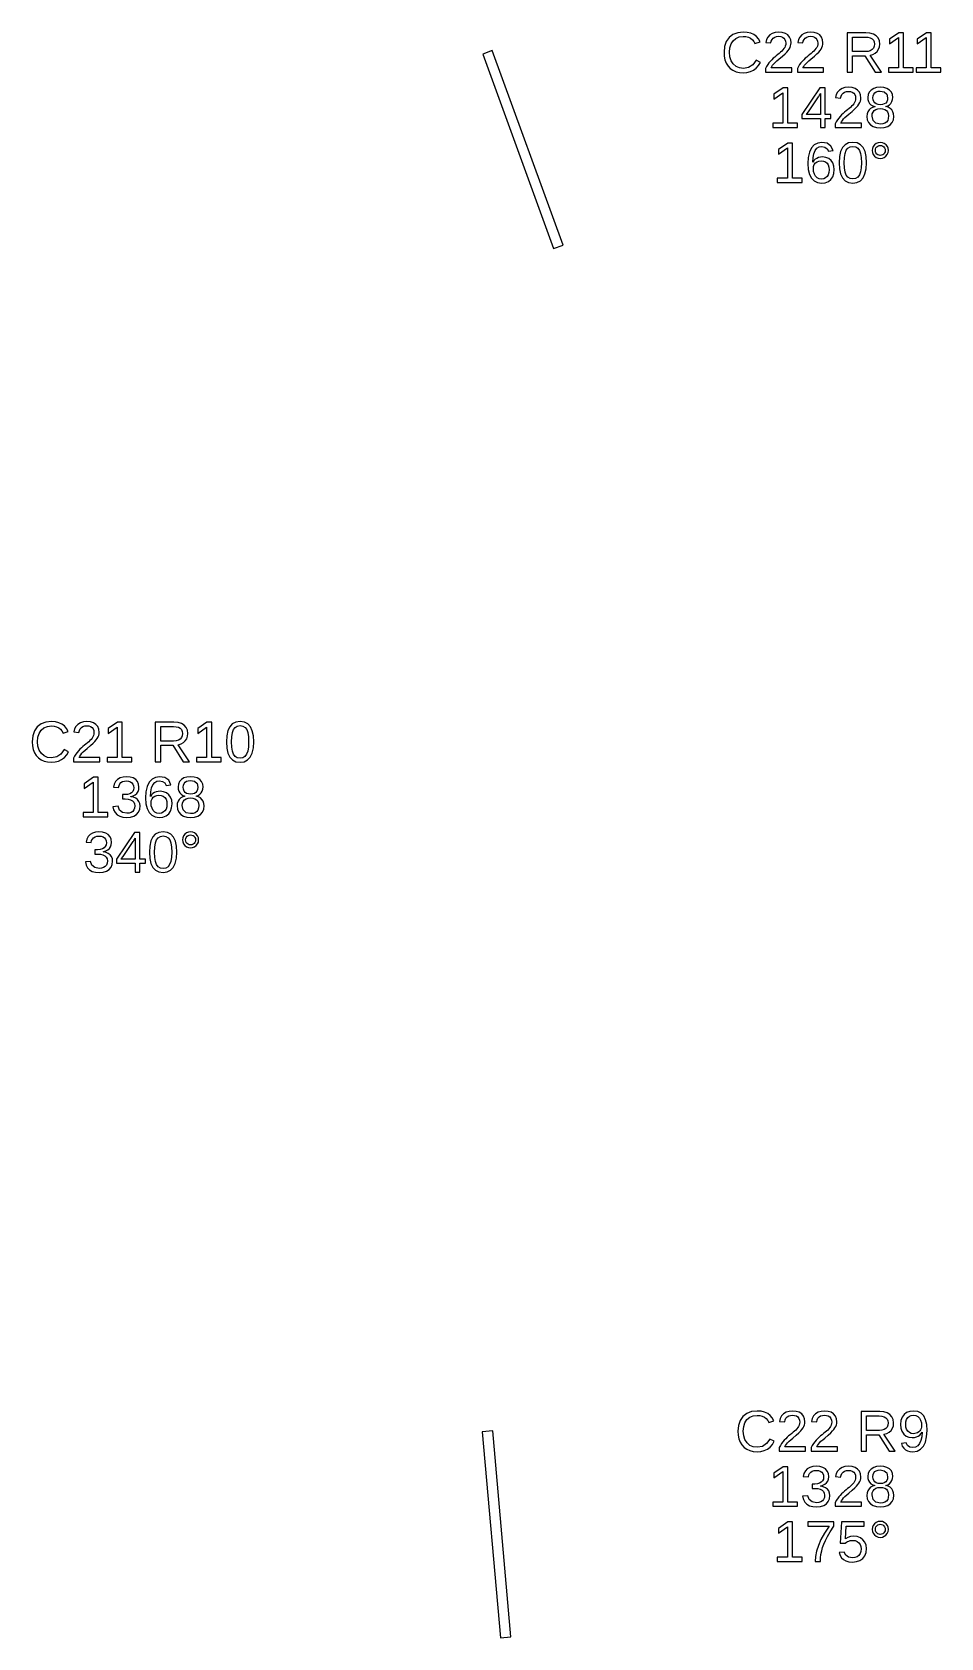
# Model space of a CAD drawing. Extents: x 195 to 2890, y 70 to 1529.
# Drawn here: x 2258 to 2389.7, y 870 to 1103 of the extents above; entities that cross this region are included whole.
import ezdxf

# ---------------------------------------------------------------- set-up
doc = ezdxf.new("R2010")
doc.units = 0
doc.layers.get('0').update_dxf_attribs({"linetype": 'CONTINUOUS'})

msp = doc.modelspace()

# ---------------------------------------------------------------- linework, layer by layer
for points in [[(2361.62, 1097.09), (2362.12, 1097.22), (2362.57, 1097.44), (2362.97, 1097.73), (2363.3, 1098.11), (2363.56, 1098.56), (2362.93, 1098.88), (2362.46, 1098.22), (2361.86, 1097.82), (2361.12, 1097.69), (2360.54, 1097.76), (2360.04, 1097.97), (2359.63, 1098.33), (2359.32, 1098.8), (2359.14, 1099.37), (2359.08, 1100.02), (2359.14, 1100.68), (2359.31, 1101.24), (2359.61, 1101.7), (2360.01, 1102.04), (2360.5, 1102.25), (2361.09, 1102.32), (2361.47, 1102.29), (2361.82, 1102.2), (2362.13, 1102.05), (2362.4, 1101.85), (2362.62, 1101.59), (2362.78, 1101.29), (2363.51, 1101.53), (2363.28, 1101.96), (2362.98, 1102.31), (2362.61, 1102.59), (2362.17, 1102.79), (2361.66, 1102.91), (2361.08, 1102.95), (2360.27, 1102.86), (2359.58, 1102.6), (2359.03, 1102.17), (2358.62, 1101.59), (2358.37, 1100.87), (2358.29, 1100.02), (2358.32, 1099.44), (2358.43, 1098.91), (2358.62, 1098.44), (2358.87, 1098.03), (2359.2, 1097.68), (2359.58, 1097.41), (2360.03, 1097.21), (2360.53, 1097.09), (2361.08, 1097.05)], [(2368.1, 1097.75), (2365.11, 1097.75), (2365.21, 1097.95), (2365.34, 1098.14), (2365.51, 1098.35), (2365.71, 1098.56), (2365.96, 1098.79), (2366.25, 1099.04), (2366.76, 1099.46), (2367.14, 1099.8), (2367.4, 1100.06), (2367.59, 1100.28), (2367.74, 1100.5), (2367.86, 1100.72), (2367.94, 1100.94), (2367.99, 1101.16), (2368.01, 1101.38), (2367.96, 1101.84), (2367.8, 1102.23), (2367.54, 1102.54), (2367.19, 1102.77), (2366.74, 1102.9), (2366.21, 1102.95), (2365.72, 1102.9), (2365.28, 1102.77), (2364.92, 1102.54), (2364.63, 1102.24), (2364.44, 1101.88), (2364.33, 1101.45), (2365.08, 1101.38), (2365.15, 1101.66), (2365.26, 1101.9), (2365.44, 1102.09), (2365.66, 1102.23), (2365.92, 1102.32), (2366.21, 1102.35), (2366.51, 1102.32), (2366.77, 1102.23), (2366.98, 1102.09), (2367.13, 1101.89), (2367.22, 1101.65), (2367.26, 1101.35), (2367.24, 1101.13), (2367.18, 1100.92), (2367.09, 1100.73), (2366.98, 1100.55), (2366.84, 1100.37), (2366.67, 1100.2), (2366.49, 1100.03), (2366.3, 1099.86), (2366.09, 1099.69), (2365.87, 1099.52), (2365.66, 1099.34), (2365.44, 1099.15), (2365.22, 1098.94), (2365.01, 1098.72), (2364.81, 1098.49), (2364.62, 1098.23), (2364.45, 1097.95), (2364.3, 1097.65), (2364.3, 1097.13), (2368.1, 1097.13)], [(2372.73, 1097.75), (2369.74, 1097.75), (2369.84, 1097.95), (2369.97, 1098.14), (2370.14, 1098.35), (2370.35, 1098.56), (2370.59, 1098.79), (2370.89, 1099.04), (2371.39, 1099.46), (2371.77, 1099.8), (2372.04, 1100.06), (2372.22, 1100.28), (2372.37, 1100.5), (2372.49, 1100.72), (2372.57, 1100.94), (2372.63, 1101.16), (2372.64, 1101.38), (2372.59, 1101.84), (2372.44, 1102.23), (2372.18, 1102.54), (2371.82, 1102.77), (2371.38, 1102.9), (2370.84, 1102.95), (2370.35, 1102.9), (2369.92, 1102.77), (2369.55, 1102.54), (2369.26, 1102.24), (2369.07, 1101.88), (2368.97, 1101.45), (2369.72, 1101.38), (2369.78, 1101.66), (2369.9, 1101.9), (2370.07, 1102.09), (2370.29, 1102.23), (2370.55, 1102.32), (2370.84, 1102.35), (2371.15, 1102.32), (2371.4, 1102.23), (2371.61, 1102.09), (2371.77, 1101.89), (2371.86, 1101.65), (2371.89, 1101.35), (2371.87, 1101.13), (2371.82, 1100.92), (2371.73, 1100.73), (2371.61, 1100.55), (2371.47, 1100.37), (2371.31, 1100.2), (2371.13, 1100.03), (2370.93, 1099.86), (2370.72, 1099.69), (2370.51, 1099.52), (2370.29, 1099.34), (2370.07, 1099.15), (2369.85, 1098.94), (2369.65, 1098.72), (2369.44, 1098.49), (2369.25, 1098.23), (2369.08, 1097.95), (2368.94, 1097.65), (2368.94, 1097.13), (2372.73, 1097.13)], [(2376.93, 1099.51), (2378.71, 1099.51), (2380.2, 1097.13), (2381.1, 1097.13), (2379.47, 1099.6), (2379.88, 1099.71), (2380.22, 1099.9), (2380.5, 1100.15), (2380.7, 1100.46), (2380.83, 1100.82), (2380.87, 1101.22), (2380.81, 1101.7), (2380.64, 1102.1), (2380.34, 1102.43), (2379.94, 1102.67), (2379.44, 1102.82), (2378.85, 1102.86), (2376.15, 1102.86), (2376.15, 1097.13), (2376.93, 1097.13)], [(2376.93, 1100.13), (2376.93, 1102.24), (2378.77, 1102.24), (2379.16, 1102.21), (2379.49, 1102.13), (2379.75, 1101.98), (2379.94, 1101.78), (2380.05, 1101.52), (2380.09, 1101.22), (2380.05, 1100.9), (2379.94, 1100.63), (2379.75, 1100.41), (2379.5, 1100.25), (2379.18, 1100.16), (2378.8, 1100.13)], [(2385.71, 1097.75), (2384.32, 1097.75), (2384.32, 1102.86), (2383.64, 1102.86), (2382.29, 1101.93), (2382.29, 1101.24), (2383.58, 1102.16), (2383.58, 1097.75), (2382.12, 1097.75), (2382.12, 1097.13), (2385.71, 1097.13)], [(2389.73, 1097.75), (2388.33, 1097.75), (2388.33, 1102.86), (2387.66, 1102.86), (2386.3, 1101.93), (2386.3, 1101.24), (2387.6, 1102.16), (2387.6, 1097.75), (2386.14, 1097.75), (2386.14, 1097.13), (2389.73, 1097.13)], [(2334.97, 1072.07), (2324.7, 1100.26), (2323.3, 1099.74), (2333.56, 1071.55)], [(2368.96, 1089.75), (2367.56, 1089.75), (2367.56, 1094.86), (2366.89, 1094.86), (2365.53, 1093.93), (2365.53, 1093.24), (2366.83, 1094.16), (2366.83, 1089.75), (2365.37, 1089.75), (2365.37, 1089.13), (2368.96, 1089.13)], [(2372.95, 1090.43), (2373.76, 1090.43), (2373.76, 1091.01), (2372.95, 1091.01), (2372.95, 1094.86), (2372.18, 1094.86), (2369.56, 1091), (2369.56, 1090.43), (2372.26, 1090.43), (2372.26, 1089.13), (2372.95, 1089.13)], [(2378.22, 1089.75), (2375.22, 1089.75), (2375.32, 1089.95), (2375.46, 1090.14), (2375.62, 1090.35), (2375.83, 1090.56), (2376.08, 1090.79), (2376.37, 1091.04), (2376.87, 1091.46), (2377.26, 1091.8), (2377.52, 1092.06), (2377.7, 1092.28), (2377.85, 1092.5), (2377.97, 1092.72), (2378.06, 1092.94), (2378.11, 1093.16), (2378.13, 1093.38), (2378.07, 1093.84), (2377.92, 1094.23), (2377.66, 1094.54), (2377.3, 1094.77), (2376.86, 1094.9), (2376.33, 1094.95), (2375.83, 1094.9), (2375.4, 1094.77), (2375.04, 1094.54), (2374.75, 1094.24), (2374.55, 1093.88), (2374.45, 1093.45), (2375.2, 1093.38), (2375.26, 1093.66), (2375.38, 1093.9), (2375.56, 1094.09), (2375.78, 1094.23), (2376.03, 1094.32), (2376.33, 1094.35), (2376.63, 1094.32), (2376.89, 1094.23), (2377.1, 1094.09), (2377.25, 1093.89), (2377.34, 1093.65), (2377.37, 1093.35), (2377.36, 1093.13), (2377.3, 1092.92), (2377.21, 1092.73), (2377.09, 1092.55), (2376.95, 1092.37), (2376.79, 1092.2), (2376.61, 1092.03), (2376.42, 1091.86), (2376.21, 1091.69), (2375.99, 1091.52), (2375.77, 1091.34), (2375.55, 1091.15), (2375.34, 1090.94), (2375.13, 1090.72), (2374.93, 1090.49), (2374.74, 1090.23), (2374.57, 1089.95), (2374.42, 1089.65), (2374.42, 1089.13), (2378.22, 1089.13)], [(2381.53, 1089.1), (2382.02, 1089.25), (2382.4, 1089.49), (2382.68, 1089.83), (2382.85, 1090.24), (2382.91, 1090.73), (2382.87, 1091.09), (2382.77, 1091.4), (2382.6, 1091.67), (2382.37, 1091.89), (2382.09, 1092.05), (2381.75, 1092.14), (2381.75, 1092.15), (2382.04, 1092.25), (2382.29, 1092.4), (2382.49, 1092.61), (2382.64, 1092.87), (2382.73, 1093.16), (2382.76, 1093.47), (2382.71, 1093.89), (2382.55, 1094.25), (2382.27, 1094.55), (2381.91, 1094.77), (2381.46, 1094.91), (2380.94, 1094.95), (2380.42, 1094.9), (2379.99, 1094.77), (2379.62, 1094.54), (2379.35, 1094.24), (2379.19, 1093.89), (2379.13, 1093.48), (2379.16, 1093.17), (2379.25, 1092.88), (2379.4, 1092.62), (2379.6, 1092.41), (2379.85, 1092.25), (2380.14, 1092.15), (2380.14, 1092.13), (2379.83, 1092.04), (2379.55, 1091.89), (2379.32, 1091.67), (2379.14, 1091.39), (2379.03, 1091.08), (2379, 1090.72), (2379.05, 1090.23), (2379.23, 1089.82), (2379.52, 1089.49), (2379.91, 1089.24), (2380.39, 1089.1), (2380.95, 1089.05)], [(2370.23, 1091.01), (2370.3, 1091.09), (2370.52, 1091.39), (2371.99, 1093.55), (2372.03, 1093.62), (2372.08, 1093.71), (2372.14, 1093.82), (2372.2, 1093.93), (2372.24, 1094), (2372.26, 1094.04), (2372.26, 1091.01)], [(2380.63, 1092.45), (2380.37, 1092.54), (2380.16, 1092.68), (2380, 1092.88), (2379.91, 1093.13), (2379.88, 1093.43), (2379.91, 1093.73), (2380, 1093.97), (2380.15, 1094.16), (2380.36, 1094.3), (2380.62, 1094.38), (2380.94, 1094.4), (2381.53, 1094.3), (2381.89, 1093.97), (2382, 1093.43), (2381.97, 1093.11), (2381.88, 1092.85), (2381.73, 1092.66), (2381.53, 1092.53), (2381.26, 1092.45), (2380.95, 1092.42)], [(2380.29, 1089.73), (2379.89, 1090.13), (2379.75, 1090.78), (2379.79, 1091.1), (2379.89, 1091.36), (2380.07, 1091.58), (2380.3, 1091.74), (2380.59, 1091.84), (2380.94, 1091.87), (2381.29, 1091.84), (2381.59, 1091.75), (2381.83, 1091.6), (2382, 1091.39), (2382.11, 1091.13), (2382.15, 1090.8), (2382.11, 1090.42), (2382.02, 1090.12), (2381.85, 1089.89), (2381.62, 1089.73), (2381.33, 1089.63), (2380.96, 1089.6)], [(2369.61, 1081.75), (2368.21, 1081.75), (2368.21, 1086.86), (2367.54, 1086.86), (2366.18, 1085.93), (2366.18, 1085.24), (2367.48, 1086.16), (2367.48, 1081.75), (2366.02, 1081.75), (2366.02, 1081.13), (2369.61, 1081.13)], [(2372.97, 1081.11), (2373.42, 1081.28), (2373.79, 1081.57), (2374.07, 1081.97), (2374.23, 1082.44), (2374.28, 1083.01), (2374.23, 1083.53), (2374.08, 1083.97), (2373.82, 1084.34), (2373.47, 1084.62), (2373.05, 1084.78), (2372.56, 1084.84), (2372.26, 1084.82), (2371.98, 1084.75), (2371.73, 1084.64), (2371.51, 1084.5), (2371.32, 1084.31), (2371.17, 1084.08), (2371.21, 1084.76), (2371.32, 1085.32), (2371.51, 1085.77), (2371.77, 1086.1), (2372.1, 1086.29), (2372.48, 1086.36), (2372.91, 1086.28), (2373.23, 1086.04), (2373.43, 1085.66), (2374.13, 1085.78), (2373.79, 1086.43), (2373.25, 1086.82), (2372.49, 1086.95), (2371.88, 1086.86), (2371.38, 1086.6), (2370.97, 1086.15), (2370.68, 1085.54), (2370.5, 1084.78), (2370.44, 1083.87), (2370.5, 1083.02), (2370.67, 1082.32), (2370.95, 1081.77), (2371.34, 1081.37), (2371.84, 1081.13), (2372.43, 1081.05)], [(2377.56, 1081.13), (2378.06, 1081.39), (2378.45, 1081.81), (2378.73, 1082.39), (2378.9, 1083.12), (2378.96, 1084), (2378.91, 1084.89), (2378.75, 1085.63), (2378.48, 1086.21), (2378.1, 1086.62), (2377.6, 1086.87), (2376.98, 1086.95), (2376.35, 1086.87), (2375.84, 1086.62), (2375.46, 1086.21), (2375.19, 1085.64), (2375.03, 1084.9), (2374.98, 1084), (2375.03, 1083.11), (2375.2, 1082.38), (2375.47, 1081.8), (2375.86, 1081.38), (2376.35, 1081.13), (2376.96, 1081.05)], [(2376.57, 1081.71), (2376.25, 1081.9), (2376.02, 1082.21), (2375.85, 1082.66), (2375.75, 1083.26), (2375.72, 1084), (2375.75, 1084.76), (2375.85, 1085.36), (2376.01, 1085.81), (2376.25, 1086.11), (2376.57, 1086.29), (2376.98, 1086.36), (2377.38, 1086.29), (2377.7, 1086.11), (2377.93, 1085.8), (2378.09, 1085.35), (2378.18, 1084.75), (2378.22, 1084), (2378.18, 1083.27), (2378.08, 1082.68), (2377.91, 1082.23), (2377.68, 1081.91), (2377.36, 1081.71), (2376.97, 1081.65)], [(2381.25, 1084.67), (2381.53, 1084.78), (2381.77, 1084.97), (2381.96, 1085.21), (2382.08, 1085.48), (2382.12, 1085.79), (2382.08, 1086.1), (2381.97, 1086.37), (2381.78, 1086.61), (2381.53, 1086.8), (2381.26, 1086.91), (2380.95, 1086.95), (2380.64, 1086.91), (2380.36, 1086.8), (2380.12, 1086.61), (2379.93, 1086.37), (2379.82, 1086.09), (2379.78, 1085.79), (2379.82, 1085.49), (2379.93, 1085.22), (2380.13, 1084.97), (2380.37, 1084.78), (2380.64, 1084.67), (2380.95, 1084.63)], [(2380.76, 1085.08), (2380.59, 1085.15), (2380.44, 1085.27), (2380.32, 1085.43), (2380.25, 1085.6), (2380.23, 1085.79), (2380.25, 1085.98), (2380.32, 1086.15), (2380.44, 1086.31), (2380.59, 1086.43), (2380.76, 1086.5), (2380.95, 1086.52), (2381.14, 1086.5), (2381.31, 1086.43), (2381.46, 1086.31), (2381.58, 1086.16), (2381.65, 1085.99), (2381.67, 1085.79), (2381.65, 1085.6), (2381.58, 1085.42), (2381.46, 1085.27), (2381.31, 1085.15), (2381.14, 1085.08), (2380.95, 1085.06)], [(2372.09, 1081.69), (2371.81, 1081.83), (2371.57, 1082.06), (2371.39, 1082.37), (2371.28, 1082.73), (2371.24, 1083.15), (2371.28, 1083.47), (2371.38, 1083.75), (2371.56, 1083.97), (2371.79, 1084.14), (2372.06, 1084.24), (2372.38, 1084.27), (2372.72, 1084.24), (2373, 1084.12), (2373.23, 1083.93), (2373.4, 1083.68), (2373.51, 1083.36), (2373.54, 1082.97), (2373.51, 1082.59), (2373.41, 1082.26), (2373.24, 1082), (2373.01, 1081.8), (2372.74, 1081.68), (2372.41, 1081.64)], [(2261.31, 997.093), (2261.81, 997.222), (2262.26, 997.437), (2262.66, 997.734), (2262.99, 998.109), (2263.26, 998.564), (2262.62, 998.881), (2262.15, 998.219), (2261.55, 997.821), (2260.81, 997.689), (2260.23, 997.76), (2259.73, 997.974), (2259.32, 998.33), (2259.01, 998.803), (2258.83, 999.368), (2258.77, 1000.02), (2258.83, 1000.68), (2259, 1001.24), (2259.3, 1001.7), (2259.7, 1002.04), (2260.19, 1002.25), (2260.78, 1002.32), (2261.16, 1002.29), (2261.51, 1002.2), (2261.83, 1002.05), (2262.09, 1001.85), (2262.31, 1001.59), (2262.47, 1001.29), (2263.2, 1001.53), (2262.97, 1001.96), (2262.67, 1002.31), (2262.3, 1002.59), (2261.86, 1002.79), (2261.35, 1002.91), (2260.77, 1002.95), (2259.96, 1002.86), (2259.28, 1002.6), (2258.72, 1002.17), (2258.31, 1001.59), (2258.06, 1000.87), (2257.98, 1000.02), (2258.02, 999.441), (2258.13, 998.913), (2258.31, 998.44), (2258.56, 998.028), (2258.89, 997.685), (2259.27, 997.41), (2259.72, 997.21), (2260.22, 997.09), (2260.77, 997.05)], [(2267.79, 997.754), (2264.8, 997.754), (2264.9, 997.946), (2265.03, 998.144), (2265.2, 998.346), (2265.4, 998.559), (2265.65, 998.789), (2265.94, 999.036), (2266.45, 999.457), (2266.83, 999.797), (2267.09, 1000.06), (2267.28, 1000.28), (2267.43, 1000.5), (2267.55, 1000.72), (2267.63, 1000.94), (2267.68, 1001.16), (2267.7, 1001.38), (2267.65, 1001.84), (2267.49, 1002.23), (2267.23, 1002.54), (2266.88, 1002.77), (2266.43, 1002.9), (2265.9, 1002.95), (2265.41, 1002.9), (2264.98, 1002.77), (2264.61, 1002.54), (2264.32, 1002.24), (2264.13, 1001.88), (2264.02, 1001.45), (2264.77, 1001.38), (2264.84, 1001.66), (2264.96, 1001.9), (2265.13, 1002.09), (2265.35, 1002.23), (2265.61, 1002.32), (2265.9, 1002.35), (2266.2, 1002.32), (2266.46, 1002.23), (2266.67, 1002.09), (2266.82, 1001.89), (2266.92, 1001.65), (2266.95, 1001.35), (2266.93, 1001.13), (2266.87, 1000.92), (2266.79, 1000.73), (2266.67, 1000.55), (2266.53, 1000.37), (2266.36, 1000.2), (2266.18, 1000.03), (2265.99, 999.863), (2265.78, 999.695), (2265.56, 999.522), (2265.35, 999.34), (2265.13, 999.148), (2264.91, 998.943), (2264.7, 998.724), (2264.5, 998.488), (2264.31, 998.233), (2264.14, 997.953), (2263.99, 997.648), (2263.99, 997.132), (2267.79, 997.132)], [(2272.44, 997.754), (2271.04, 997.754), (2271.04, 1002.86), (2270.36, 1002.86), (2269.01, 1001.93), (2269.01, 1001.24), (2270.3, 1002.16), (2270.3, 997.754), (2268.84, 997.754), (2268.84, 997.132), (2272.44, 997.132)], [(2276.62, 999.512), (2278.4, 999.512), (2279.89, 997.132), (2280.79, 997.132), (2279.16, 999.601), (2279.57, 999.713), (2279.91, 999.896), (2280.19, 1000.15), (2280.4, 1000.46), (2280.52, 1000.82), (2280.56, 1001.22), (2280.5, 1001.7), (2280.33, 1002.1), (2280.03, 1002.43), (2279.63, 1002.67), (2279.14, 1002.82), (2278.54, 1002.86), (2275.84, 1002.86), (2275.84, 997.132), (2276.62, 997.132)], [(2276.62, 1000.13), (2276.62, 1002.24), (2278.46, 1002.24), (2278.85, 1002.21), (2279.18, 1002.13), (2279.44, 1001.98), (2279.63, 1001.78), (2279.74, 1001.52), (2279.78, 1001.22), (2279.74, 1000.9), (2279.63, 1000.63), (2279.44, 1000.41), (2279.19, 1000.25), (2278.87, 1000.16), (2278.49, 1000.13)], [(2285.4, 997.754), (2284.01, 997.754), (2284.01, 1002.86), (2283.33, 1002.86), (2281.98, 1001.93), (2281.98, 1001.24), (2283.27, 1002.16), (2283.27, 997.754), (2281.81, 997.754), (2281.81, 997.132), (2285.4, 997.132)], [(2288.72, 997.134), (2289.22, 997.387), (2289.61, 997.807), (2289.89, 998.387), (2290.06, 999.118), (2290.12, 1000), (2290.07, 1000.89), (2289.9, 1001.63), (2289.64, 1002.21), (2289.26, 1002.62), (2288.76, 1002.87), (2288.14, 1002.95), (2287.51, 1002.87), (2287, 1002.62), (2286.62, 1002.21), (2286.35, 1001.64), (2286.19, 1000.9), (2286.14, 1000), (2286.19, 999.114), (2286.36, 998.382), (2286.63, 997.803), (2287.02, 997.385), (2287.51, 997.134), (2288.12, 997.05)], [(2287.73, 997.711), (2287.41, 997.9), (2287.18, 998.214), (2287.01, 998.664), (2286.91, 999.259), (2286.88, 1000), (2286.91, 1000.76), (2287.01, 1001.36), (2287.17, 1001.81), (2287.41, 1002.11), (2287.73, 1002.29), (2288.14, 1002.36), (2288.54, 1002.29), (2288.86, 1002.11), (2289.09, 1001.8), (2289.25, 1001.35), (2289.34, 1000.75), (2289.37, 1000), (2289.34, 999.271), (2289.24, 998.68), (2289.07, 998.226), (2288.83, 997.905), (2288.52, 997.712), (2288.13, 997.648)], [(2268.96, 989.754), (2267.56, 989.754), (2267.56, 994.864), (2266.89, 994.864), (2265.53, 993.933), (2265.53, 993.241), (2266.83, 994.165), (2266.83, 989.754), (2265.37, 989.754), (2265.37, 989.132), (2268.96, 989.132)], [(2272.26, 989.099), (2272.74, 989.244), (2273.13, 989.486), (2273.41, 989.816), (2273.58, 990.225), (2273.63, 990.714), (2273.59, 991.06), (2273.47, 991.363), (2273.28, 991.626), (2273.01, 991.835), (2272.67, 991.978), (2272.27, 992.057), (2272.27, 992.073), (2272.63, 992.179), (2272.93, 992.335), (2273.17, 992.539), (2273.34, 992.791), (2273.44, 993.089), (2273.47, 993.432), (2273.42, 993.875), (2273.26, 994.247), (2273, 994.549), (2272.64, 994.772), (2272.19, 994.905), (2271.66, 994.95), (2271.16, 994.906), (2270.73, 994.774), (2270.36, 994.555), (2270.08, 994.258), (2269.88, 993.892), (2269.78, 993.457), (2270.52, 993.4), (2270.58, 993.678), (2270.69, 993.911), (2270.86, 994.099), (2271.08, 994.237), (2271.35, 994.32), (2271.65, 994.348), (2271.97, 994.318), (2272.24, 994.229), (2272.45, 994.081), (2272.6, 993.882), (2272.69, 993.64), (2272.72, 993.355), (2272.69, 993.068), (2272.57, 992.826), (2272.39, 992.629), (2272.14, 992.483), (2271.83, 992.395), (2271.46, 992.366), (2271.06, 992.366), (2271.06, 991.731), (2271.47, 991.731), (2271.89, 991.702), (2272.24, 991.615), (2272.51, 991.469), (2272.71, 991.271), (2272.83, 991.028), (2272.87, 990.739), (2272.84, 990.41), (2272.73, 990.14), (2272.56, 989.929), (2272.32, 989.778), (2272.03, 989.687), (2271.69, 989.656), (2271.06, 989.769), (2270.64, 990.108), (2270.44, 990.674), (2269.68, 990.604), (2269.79, 990.134), (2270, 989.746), (2270.3, 989.443), (2270.68, 989.225), (2271.15, 989.094), (2271.69, 989.05)], [(2276.95, 989.108), (2277.41, 989.283), (2277.78, 989.575), (2278.05, 989.967), (2278.21, 990.445), (2278.27, 991.007), (2278.22, 991.528), (2278.06, 991.973), (2277.8, 992.342), (2277.46, 992.618), (2277.04, 992.783), (2276.54, 992.838), (2276.24, 992.817), (2275.97, 992.752), (2275.71, 992.645), (2275.49, 992.496), (2275.3, 992.309), (2275.15, 992.081), (2275.19, 992.761), (2275.3, 993.325), (2275.5, 993.772), (2275.76, 994.096), (2276.08, 994.291), (2276.47, 994.356), (2276.89, 994.278), (2277.21, 994.045), (2277.41, 993.656), (2278.11, 993.782), (2277.78, 994.431), (2277.23, 994.82), (2276.47, 994.95), (2275.87, 994.861), (2275.36, 994.595), (2274.96, 994.152), (2274.66, 993.544), (2274.48, 992.782), (2274.42, 991.866), (2274.48, 991.022), (2274.65, 990.323), (2274.94, 989.77), (2275.33, 989.37), (2275.82, 989.13), (2276.42, 989.05)], [(2281.53, 989.099), (2282.02, 989.247), (2282.4, 989.494), (2282.68, 989.828), (2282.85, 990.24), (2282.91, 990.731), (2282.87, 991.087), (2282.77, 991.401), (2282.6, 991.672), (2282.37, 991.891), (2282.09, 992.047), (2281.75, 992.138), (2281.75, 992.155), (2282.04, 992.247), (2282.29, 992.401), (2282.49, 992.614), (2282.64, 992.873), (2282.73, 993.159), (2282.76, 993.473), (2282.71, 993.895), (2282.55, 994.254), (2282.27, 994.551), (2281.91, 994.773), (2281.46, 994.906), (2280.94, 994.95), (2280.42, 994.905), (2279.99, 994.769), (2279.62, 994.543), (2279.35, 994.244), (2279.19, 993.89), (2279.13, 993.481), (2279.16, 993.167), (2279.25, 992.881), (2279.4, 992.622), (2279.6, 992.407), (2279.85, 992.248), (2280.14, 992.146), (2280.14, 992.13), (2279.83, 992.043), (2279.55, 991.888), (2279.32, 991.666), (2279.14, 991.391), (2279.03, 991.077), (2279, 990.722), (2279.05, 990.229), (2279.23, 989.816), (2279.52, 989.486), (2279.91, 989.244), (2280.39, 989.099), (2280.95, 989.05)], [(2276.07, 989.687), (2275.79, 989.828), (2275.55, 990.063), (2275.37, 990.372), (2275.26, 990.734), (2275.22, 991.15), (2275.26, 991.474), (2275.36, 991.749), (2275.54, 991.974), (2275.77, 992.14), (2276.05, 992.239), (2276.37, 992.273), (2276.7, 992.235), (2276.99, 992.122), (2277.22, 991.935), (2277.39, 991.678), (2277.49, 991.358), (2277.52, 990.975), (2277.49, 990.589), (2277.39, 990.263), (2277.22, 989.996), (2277, 989.798), (2276.72, 989.68), (2276.39, 989.64)], [(2280.63, 992.452), (2280.37, 992.538), (2280.16, 992.681), (2280, 992.88), (2279.91, 993.13), (2279.88, 993.432), (2279.91, 993.728), (2280, 993.971), (2280.15, 994.16), (2280.36, 994.296), (2280.62, 994.377), (2280.94, 994.405), (2281.53, 994.297), (2281.89, 993.972), (2282, 993.432), (2281.97, 993.11), (2281.88, 992.853), (2281.73, 992.661), (2281.53, 992.529), (2281.26, 992.45), (2280.95, 992.423)], [(2280.29, 989.731), (2279.89, 990.126), (2279.75, 990.783), (2279.79, 991.098), (2279.89, 991.365), (2280.07, 991.583), (2280.3, 991.745), (2280.59, 991.842), (2280.94, 991.874), (2281.29, 991.844), (2281.59, 991.754), (2281.83, 991.603), (2282, 991.394), (2282.11, 991.126), (2282.15, 990.8), (2282.11, 990.42), (2282.02, 990.115), (2281.85, 989.886), (2281.62, 989.727), (2281.33, 989.631), (2280.96, 989.599)], [(2268.28, 981.099), (2268.76, 981.244), (2269.15, 981.486), (2269.43, 981.816), (2269.59, 982.225), (2269.65, 982.714), (2269.61, 983.06), (2269.49, 983.363), (2269.29, 983.626), (2269.02, 983.835), (2268.69, 983.978), (2268.29, 984.057), (2268.29, 984.073), (2268.65, 984.179), (2268.95, 984.335), (2269.18, 984.539), (2269.35, 984.791), (2269.46, 985.089), (2269.49, 985.432), (2269.44, 985.875), (2269.28, 986.247), (2269.01, 986.549), (2268.65, 986.772), (2268.2, 986.905), (2267.67, 986.95), (2267.18, 986.906), (2266.75, 986.774), (2266.38, 986.555), (2266.09, 986.258), (2265.9, 985.892), (2265.8, 985.457), (2266.53, 985.4), (2266.59, 985.678), (2266.71, 985.911), (2266.88, 986.099), (2267.1, 986.237), (2267.36, 986.32), (2267.66, 986.348), (2267.99, 986.318), (2268.26, 986.229), (2268.47, 986.081), (2268.62, 985.882), (2268.71, 985.64), (2268.74, 985.355), (2268.7, 985.068), (2268.59, 984.826), (2268.41, 984.629), (2268.16, 984.483), (2267.84, 984.395), (2267.47, 984.366), (2267.07, 984.366), (2267.07, 983.731), (2267.49, 983.731), (2267.91, 983.702), (2268.25, 983.615), (2268.53, 983.469), (2268.73, 983.271), (2268.85, 983.028), (2268.89, 982.739), (2268.85, 982.41), (2268.75, 982.14), (2268.57, 981.929), (2268.34, 981.778), (2268.05, 981.687), (2267.71, 981.656), (2267.08, 981.769), (2266.66, 982.108), (2266.46, 982.674), (2265.7, 982.604), (2265.81, 982.134), (2266.02, 981.746), (2266.32, 981.443), (2266.7, 981.225), (2267.16, 981.094), (2267.71, 981.05)], [(2273.6, 982.429), (2274.41, 982.429), (2274.41, 983.007), (2273.6, 983.007), (2273.6, 986.864), (2272.83, 986.864), (2270.21, 982.999), (2270.21, 982.429), (2272.91, 982.429), (2272.91, 981.132), (2273.6, 981.132)], [(2270.88, 983.007), (2270.95, 983.089), (2271.17, 983.39), (2272.64, 985.554), (2272.68, 985.618), (2272.73, 985.708), (2272.8, 985.823), (2272.86, 985.932), (2272.89, 986.004), (2272.91, 986.038), (2272.91, 983.007)], [(2277.56, 981.134), (2278.06, 981.387), (2278.45, 981.807), (2278.73, 982.387), (2278.9, 983.118), (2278.96, 984), (2278.91, 984.894), (2278.75, 985.629), (2278.48, 986.205), (2278.1, 986.619), (2277.6, 986.867), (2276.98, 986.95), (2276.35, 986.868), (2275.84, 986.623), (2275.46, 986.213), (2275.19, 985.64), (2275.03, 984.902), (2274.98, 984), (2275.03, 983.114), (2275.2, 982.382), (2275.47, 981.803), (2275.86, 981.385), (2276.35, 981.134), (2276.96, 981.05)], [(2276.57, 981.711), (2276.25, 981.9), (2276.02, 982.214), (2275.85, 982.664), (2275.75, 983.259), (2275.72, 984), (2275.75, 984.759), (2275.85, 985.362), (2276.01, 985.806), (2276.25, 986.112), (2276.57, 986.295), (2276.98, 986.356), (2277.38, 986.294), (2277.7, 986.108), (2277.93, 985.798), (2278.09, 985.351), (2278.18, 984.751), (2278.22, 984), (2278.18, 983.271), (2278.08, 982.68), (2277.91, 982.226), (2277.68, 981.905), (2277.36, 981.712), (2276.97, 981.648)], [(2281.25, 984.668), (2281.53, 984.781), (2281.77, 984.968), (2281.96, 985.21), (2282.08, 985.484), (2282.12, 985.79), (2282.08, 986.097), (2281.97, 986.371), (2281.78, 986.612), (2281.53, 986.8), (2281.26, 986.912), (2280.95, 986.95), (2280.64, 986.912), (2280.36, 986.798), (2280.12, 986.608), (2279.93, 986.365), (2279.82, 986.093), (2279.78, 985.79), (2279.82, 985.488), (2279.93, 985.215), (2280.13, 984.972), (2280.37, 984.783), (2280.64, 984.669), (2280.95, 984.631)], [(2280.76, 985.082), (2280.59, 985.154), (2280.44, 985.274), (2280.32, 985.427), (2280.25, 985.599), (2280.23, 985.79), (2280.25, 985.981), (2280.32, 986.154), (2280.44, 986.307), (2280.59, 986.427), (2280.76, 986.499), (2280.95, 986.523), (2281.14, 986.499), (2281.31, 986.429), (2281.46, 986.311), (2281.58, 986.159), (2281.65, 985.986), (2281.67, 985.79), (2281.65, 985.597), (2281.58, 985.424), (2281.46, 985.271), (2281.31, 985.153), (2281.14, 985.082), (2280.95, 985.058)], [(2363.63, 897.093), (2364.13, 897.222), (2364.58, 897.437), (2364.97, 897.734), (2365.3, 898.109), (2365.57, 898.564), (2364.94, 898.881), (2364.47, 898.219), (2363.86, 897.821), (2363.13, 897.689), (2362.54, 897.76), (2362.05, 897.974), (2361.64, 898.33), (2361.33, 898.803), (2361.15, 899.368), (2361.08, 900.024), (2361.14, 900.685), (2361.32, 901.244), (2361.61, 901.703), (2362.01, 902.043), (2362.51, 902.247), (2363.09, 902.315), (2363.48, 902.286), (2363.83, 902.198), (2364.14, 902.051), (2364.41, 901.848), (2364.62, 901.593), (2364.78, 901.286), (2365.52, 901.53), (2365.29, 901.961), (2364.99, 902.315), (2364.62, 902.592), (2364.17, 902.791), (2363.66, 902.91), (2363.09, 902.95), (2362.28, 902.863), (2361.59, 902.604), (2361.04, 902.173), (2360.62, 901.589), (2360.38, 900.873), (2360.3, 900.024), (2360.33, 899.441), (2360.44, 898.913), (2360.63, 898.44), (2360.88, 898.028), (2361.2, 897.685), (2361.59, 897.41), (2362.04, 897.21), (2362.54, 897.09), (2363.09, 897.05)], [(2370.11, 897.754), (2367.12, 897.754), (2367.21, 897.946), (2367.35, 898.144), (2367.51, 898.346), (2367.72, 898.559), (2367.97, 898.789), (2368.26, 899.036), (2368.76, 899.457), (2369.15, 899.797), (2369.41, 900.057), (2369.59, 900.277), (2369.75, 900.496), (2369.86, 900.716), (2369.95, 900.936), (2370, 901.157), (2370.02, 901.379), (2369.96, 901.843), (2369.81, 902.23), (2369.55, 902.541), (2369.2, 902.768), (2368.75, 902.904), (2368.22, 902.95), (2367.72, 902.905), (2367.29, 902.769), (2366.93, 902.543), (2366.64, 902.24), (2366.44, 901.876), (2366.34, 901.448), (2367.09, 901.379), (2367.15, 901.663), (2367.27, 901.901), (2367.45, 902.093), (2367.67, 902.235), (2367.92, 902.319), (2368.22, 902.348), (2368.52, 902.319), (2368.78, 902.232), (2368.99, 902.087), (2369.14, 901.89), (2369.23, 901.646), (2369.26, 901.355), (2369.25, 901.13), (2369.19, 900.921), (2369.1, 900.728), (2368.98, 900.547), (2368.84, 900.37), (2368.68, 900.199), (2368.5, 900.031), (2368.31, 899.863), (2368.1, 899.695), (2367.88, 899.522), (2367.66, 899.34), (2367.44, 899.148), (2367.23, 898.943), (2367.02, 898.724), (2366.82, 898.488), (2366.63, 898.233), (2366.46, 897.953), (2366.31, 897.648), (2366.31, 897.132), (2370.11, 897.132)], [(2374.74, 897.754), (2371.75, 897.754), (2371.85, 897.946), (2371.98, 898.144), (2372.15, 898.346), (2372.35, 898.559), (2372.6, 898.789), (2372.89, 899.036), (2373.4, 899.457), (2373.78, 899.797), (2374.04, 900.057), (2374.23, 900.277), (2374.38, 900.496), (2374.5, 900.716), (2374.58, 900.936), (2374.63, 901.157), (2374.65, 901.379), (2374.6, 901.843), (2374.44, 902.23), (2374.18, 902.541), (2373.83, 902.768), (2373.39, 902.904), (2372.85, 902.95), (2372.36, 902.905), (2371.93, 902.769), (2371.56, 902.543), (2371.27, 902.24), (2371.08, 901.876), (2370.98, 901.448), (2371.73, 901.379), (2371.79, 901.663), (2371.91, 901.901), (2372.08, 902.093), (2372.3, 902.235), (2372.56, 902.319), (2372.85, 902.348), (2373.16, 902.319), (2373.41, 902.232), (2373.62, 902.087), (2373.78, 901.89), (2373.87, 901.646), (2373.9, 901.355), (2373.88, 901.13), (2373.83, 900.921), (2373.74, 900.728), (2373.62, 900.547), (2373.48, 900.37), (2373.32, 900.199), (2373.14, 900.031), (2372.94, 899.863), (2372.73, 899.695), (2372.52, 899.522), (2372.3, 899.34), (2372.08, 899.148), (2371.86, 898.943), (2371.65, 898.724), (2371.45, 898.488), (2371.26, 898.233), (2371.09, 897.953), (2370.94, 897.648), (2370.94, 897.132), (2374.74, 897.132)], [(2378.94, 899.512), (2380.72, 899.512), (2382.21, 897.132), (2383.11, 897.132), (2381.48, 899.601), (2381.88, 899.713), (2382.23, 899.896), (2382.51, 900.151), (2382.71, 900.463), (2382.84, 900.821), (2382.88, 901.225), (2382.82, 901.702), (2382.64, 902.104), (2382.35, 902.431), (2381.95, 902.672), (2381.45, 902.816), (2380.86, 902.864), (2378.16, 902.864), (2378.16, 897.132), (2378.94, 897.132)], [(2378.94, 900.126), (2378.94, 902.242), (2380.78, 902.242), (2381.17, 902.213), (2381.5, 902.125), (2381.76, 901.979), (2381.95, 901.778), (2382.06, 901.524), (2382.1, 901.217), (2382.06, 900.898), (2381.95, 900.63), (2381.76, 900.413), (2381.51, 900.254), (2381.19, 900.158), (2380.81, 900.126)], [(2386.27, 897.138), (2386.78, 897.403), (2387.19, 897.844), (2387.49, 898.448), (2387.67, 899.205), (2387.73, 900.114), (2387.68, 900.981), (2387.51, 901.691), (2387.24, 902.242), (2386.86, 902.635), (2386.38, 902.871), (2385.79, 902.95), (2385.24, 902.893), (2384.77, 902.721), (2384.39, 902.435), (2384.11, 902.049), (2383.94, 901.578), (2383.88, 901.021), (2383.94, 900.476), (2384.09, 900.009), (2384.35, 899.617), (2384.69, 899.324), (2385.1, 899.147), (2385.58, 899.089), (2385.89, 899.113), (2386.18, 899.187), (2386.45, 899.31), (2386.69, 899.474), (2386.87, 899.67), (2387.01, 899.898), (2386.96, 899.23), (2386.84, 898.672), (2386.65, 898.226), (2386.38, 897.901), (2386.06, 897.705), (2385.67, 897.64), (2385.23, 897.72), (2384.91, 897.958), (2384.7, 898.356), (2384, 898.246), (2384.14, 897.865), (2384.34, 897.56), (2384.58, 897.333), (2384.88, 897.176), (2385.24, 897.082), (2385.66, 897.05)], [(2385.44, 899.707), (2385.16, 899.828), (2384.93, 900.03), (2384.76, 900.302), (2384.66, 900.633), (2384.63, 901.021), (2384.66, 901.403), (2384.76, 901.727), (2384.93, 901.996), (2385.16, 902.196), (2385.44, 902.316), (2385.77, 902.356), (2386.1, 902.309), (2386.38, 902.169), (2386.62, 901.935), (2386.79, 901.624), (2386.9, 901.253), (2386.94, 900.822), (2386.92, 900.605), (2386.87, 900.404), (2386.78, 900.22), (2386.66, 900.057), (2386.52, 899.92), (2386.35, 899.811), (2386.16, 899.731), (2385.97, 899.682), (2385.76, 899.666)], [(2327.36, 870.18), (2324.75, 900.065), (2323.25, 899.935), (2325.87, 870.049)], [(2368.96, 889.754), (2367.56, 889.754), (2367.56, 894.864), (2366.89, 894.864), (2365.53, 893.933), (2365.53, 893.241), (2366.83, 894.165), (2366.83, 889.754), (2365.37, 889.754), (2365.37, 889.132), (2368.96, 889.132)], [(2372.26, 889.099), (2372.74, 889.244), (2373.13, 889.486), (2373.41, 889.816), (2373.58, 890.225), (2373.63, 890.714), (2373.59, 891.06), (2373.47, 891.363), (2373.28, 891.626), (2373.01, 891.835), (2372.67, 891.978), (2372.27, 892.057), (2372.27, 892.073), (2372.63, 892.179), (2372.93, 892.335), (2373.17, 892.539), (2373.34, 892.791), (2373.44, 893.089), (2373.47, 893.432), (2373.42, 893.875), (2373.26, 894.247), (2373, 894.549), (2372.64, 894.772), (2372.19, 894.905), (2371.66, 894.95), (2371.16, 894.906), (2370.73, 894.774), (2370.36, 894.555), (2370.08, 894.258), (2369.88, 893.892), (2369.78, 893.457), (2370.52, 893.4), (2370.58, 893.678), (2370.69, 893.911), (2370.86, 894.099), (2371.08, 894.237), (2371.35, 894.32), (2371.65, 894.348), (2371.97, 894.318), (2372.24, 894.229), (2372.45, 894.081), (2372.6, 893.882), (2372.69, 893.64), (2372.72, 893.355), (2372.69, 893.068), (2372.57, 892.826), (2372.39, 892.629), (2372.14, 892.483), (2371.83, 892.395), (2371.46, 892.366), (2371.06, 892.366), (2371.06, 891.731), (2371.47, 891.731), (2371.89, 891.702), (2372.24, 891.615), (2372.51, 891.469), (2372.71, 891.271), (2372.83, 891.028), (2372.87, 890.739), (2372.84, 890.41), (2372.73, 890.14), (2372.56, 889.929), (2372.32, 889.778), (2372.03, 889.687), (2371.69, 889.656), (2371.06, 889.769), (2370.64, 890.108), (2370.44, 890.674), (2369.68, 890.604), (2369.79, 890.134), (2370, 889.746), (2370.3, 889.443), (2370.68, 889.225), (2371.15, 889.094), (2371.69, 889.05)], [(2378.22, 889.754), (2375.22, 889.754), (2375.32, 889.946), (2375.46, 890.144), (2375.62, 890.346), (2375.83, 890.559), (2376.08, 890.789), (2376.37, 891.036), (2376.87, 891.457), (2377.26, 891.797), (2377.52, 892.057), (2377.7, 892.277), (2377.85, 892.496), (2377.97, 892.716), (2378.06, 892.936), (2378.11, 893.157), (2378.13, 893.379), (2378.07, 893.843), (2377.92, 894.23), (2377.66, 894.541), (2377.3, 894.768), (2376.86, 894.904), (2376.33, 894.95), (2375.83, 894.905), (2375.4, 894.769), (2375.04, 894.543), (2374.75, 894.24), (2374.55, 893.876), (2374.45, 893.448), (2375.2, 893.379), (2375.26, 893.663), (2375.38, 893.901), (2375.56, 894.093), (2375.78, 894.235), (2376.03, 894.319), (2376.33, 894.348), (2376.63, 894.319), (2376.89, 894.232), (2377.1, 894.087), (2377.25, 893.89), (2377.34, 893.646), (2377.37, 893.355), (2377.36, 893.13), (2377.3, 892.921), (2377.21, 892.728), (2377.09, 892.547), (2376.95, 892.37), (2376.79, 892.199), (2376.61, 892.031), (2376.42, 891.863), (2376.21, 891.695), (2375.99, 891.522), (2375.77, 891.34), (2375.55, 891.148), (2375.34, 890.943), (2375.13, 890.724), (2374.93, 890.488), (2374.74, 890.233), (2374.57, 889.953), (2374.42, 889.648), (2374.42, 889.132), (2378.22, 889.132)], [(2381.53, 889.099), (2382.02, 889.247), (2382.4, 889.494), (2382.68, 889.828), (2382.85, 890.24), (2382.91, 890.731), (2382.87, 891.087), (2382.77, 891.401), (2382.6, 891.672), (2382.37, 891.891), (2382.09, 892.047), (2381.75, 892.138), (2381.75, 892.155), (2382.04, 892.247), (2382.29, 892.401), (2382.49, 892.614), (2382.64, 892.873), (2382.73, 893.159), (2382.76, 893.473), (2382.71, 893.895), (2382.55, 894.254), (2382.27, 894.551), (2381.91, 894.773), (2381.46, 894.906), (2380.94, 894.95), (2380.42, 894.905), (2379.99, 894.769), (2379.62, 894.543), (2379.35, 894.244), (2379.19, 893.89), (2379.13, 893.481), (2379.16, 893.167), (2379.25, 892.881), (2379.4, 892.622), (2379.6, 892.407), (2379.85, 892.248), (2380.14, 892.146), (2380.14, 892.13), (2379.83, 892.043), (2379.55, 891.888), (2379.32, 891.666), (2379.14, 891.391), (2379.03, 891.077), (2379, 890.722), (2379.05, 890.229), (2379.23, 889.816), (2379.52, 889.486), (2379.91, 889.244), (2380.39, 889.099), (2380.95, 889.05)], [(2380.63, 892.452), (2380.37, 892.538), (2380.16, 892.681), (2380, 892.88), (2379.91, 893.13), (2379.88, 893.432), (2379.91, 893.728), (2380, 893.971), (2380.15, 894.16), (2380.36, 894.296), (2380.62, 894.377), (2380.94, 894.405), (2381.53, 894.297), (2381.89, 893.972), (2382, 893.432), (2381.97, 893.11), (2381.88, 892.853), (2381.73, 892.661), (2381.53, 892.529), (2381.26, 892.45), (2380.95, 892.423)], [(2380.29, 889.731), (2379.89, 890.126), (2379.75, 890.783), (2379.79, 891.098), (2379.89, 891.365), (2380.07, 891.583), (2380.3, 891.745), (2380.59, 891.842), (2380.94, 891.874), (2381.29, 891.844), (2381.59, 891.754), (2381.83, 891.603), (2382, 891.394), (2382.11, 891.126), (2382.15, 890.8), (2382.11, 890.42), (2382.02, 890.115), (2381.85, 889.886), (2381.62, 889.727), (2381.33, 889.631), (2380.96, 889.599)], [(2369.61, 881.754), (2368.21, 881.754), (2368.21, 886.864), (2367.54, 886.864), (2366.18, 885.933), (2366.18, 885.241), (2367.48, 886.165), (2367.48, 881.754), (2366.02, 881.754), (2366.02, 881.132), (2369.61, 881.132)], [(2372.29, 881.655), (2372.35, 882.166), (2372.45, 882.665), (2372.59, 883.161), (2372.77, 883.662), (2372.99, 884.167), (2373.29, 884.739), (2373.7, 885.44), (2374.23, 886.27), (2374.23, 886.864), (2370.44, 886.864), (2370.44, 886.242), (2373.52, 886.242), (2372.87, 885.228), (2372.35, 884.295), (2371.97, 883.445), (2371.71, 882.648), (2371.55, 881.877), (2371.5, 881.132), (2372.27, 881.132)], [(2377.49, 881.108), (2377.99, 881.282), (2378.4, 881.571), (2378.7, 881.961), (2378.88, 882.437), (2378.94, 882.999), (2378.88, 883.497), (2378.71, 883.929), (2378.43, 884.293), (2378.06, 884.569), (2377.61, 884.734), (2377.08, 884.789), (2376.64, 884.749), (2376.24, 884.627), (2375.9, 884.423), (2376.01, 886.242), (2378.6, 886.242), (2378.6, 886.864), (2375.34, 886.864), (2375.15, 883.78), (2375.87, 883.78), (2376.04, 883.915), (2376.21, 884.021), (2376.38, 884.098), (2376.56, 884.15), (2376.74, 884.181), (2376.93, 884.191), (2377.29, 884.154), (2377.59, 884.043), (2377.84, 883.858), (2378.03, 883.612), (2378.14, 883.321), (2378.17, 882.983), (2378.14, 882.597), (2378.03, 882.271), (2377.84, 882.004), (2377.59, 881.806), (2377.28, 881.688), (2376.92, 881.648), (2376.36, 881.743), (2375.96, 882.026), (2375.73, 882.499), (2374.98, 882.413), (2375.11, 882.006), (2375.32, 881.668), (2375.61, 881.4), (2375.97, 881.206), (2376.4, 881.089), (2376.9, 881.05)], [(2381.25, 884.668), (2381.53, 884.781), (2381.77, 884.968), (2381.96, 885.21), (2382.08, 885.484), (2382.12, 885.79), (2382.08, 886.097), (2381.97, 886.371), (2381.78, 886.612), (2381.53, 886.8), (2381.26, 886.912), (2380.95, 886.95), (2380.64, 886.912), (2380.36, 886.798), (2380.12, 886.608), (2379.93, 886.365), (2379.82, 886.093), (2379.78, 885.79), (2379.82, 885.488), (2379.93, 885.215), (2380.13, 884.972), (2380.37, 884.783), (2380.64, 884.669), (2380.95, 884.631)], [(2380.76, 885.082), (2380.59, 885.154), (2380.44, 885.274), (2380.32, 885.427), (2380.25, 885.599), (2380.23, 885.79), (2380.25, 885.981), (2380.32, 886.154), (2380.44, 886.307), (2380.59, 886.427), (2380.76, 886.499), (2380.95, 886.523), (2381.14, 886.499), (2381.31, 886.429), (2381.46, 886.311), (2381.58, 886.159), (2381.65, 885.986), (2381.67, 885.79), (2381.65, 885.597), (2381.58, 885.424), (2381.46, 885.271), (2381.31, 885.153), (2381.14, 885.082), (2380.95, 885.058)]]:
    msp.add_lwpolyline(points, close=True)

doc.saveas('drawing.dxf')
